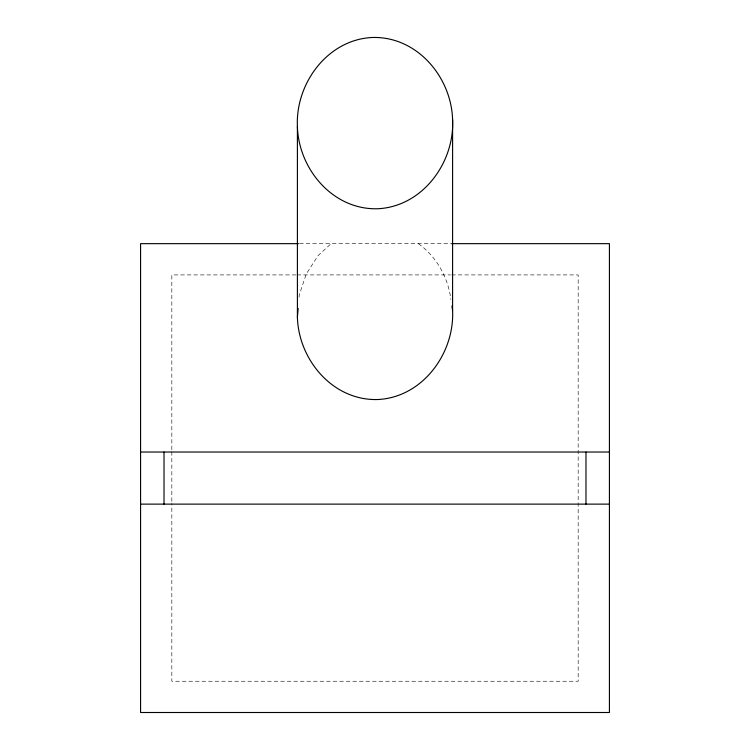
<?xml version="1.0" encoding="UTF-8"?>
<svg xmlns="http://www.w3.org/2000/svg" width="750" height="750" viewBox="0 0 750 750"><rect width="100%" height="100%" fill="white"/><g stroke="black" fill="none" stroke-linecap="round" stroke-linejoin="round"><path stroke-width="0.56" stroke-dasharray="3.75 2.81" d="M299.062 297.272L299.241 295.041L306.244 274.05L317.934 255.769L331.116 243.656M299.559 243.656L450.956 243.656M295.959 274.913L171.834 274.913L171.834 450.553M297.131 274.913L450.525 274.913M451.697 274.913L578.166 274.913L578.166 681.244L171.834 681.244L171.834 503.25M418.331 243.656C436.397 256.378 448.2 277.622 450.872 299.438M171.834 451.725L171.834 502.078"/><path stroke-width="1.12" d="M297.403 126.544C295.359 83.691 327.319 39.844 371.887 37.5C416.719 35.878 451.331 76.791 452.597 119.681L452.597 310.453C454.641 353.316 422.681 397.162 378.113 399.506C333.281 401.119 298.669 360.216 297.403 317.316L297.403 126.544C298.669 169.444 333.281 210.356 378.113 208.734C422.681 206.391 454.641 162.544 452.597 119.681M297.403 317.316L298.144 308.409M298.416 243.656L140.578 243.656L140.578 712.5L609.422 712.5L609.422 243.656L451.584 243.656M140.578 452.025L609.422 452.025M140.578 504.122L609.422 504.122M451.903 306.047L452.597 310.453M585.984 452.025L585.984 504.122M164.016 452.025L164.016 504.122"/></g></svg>
